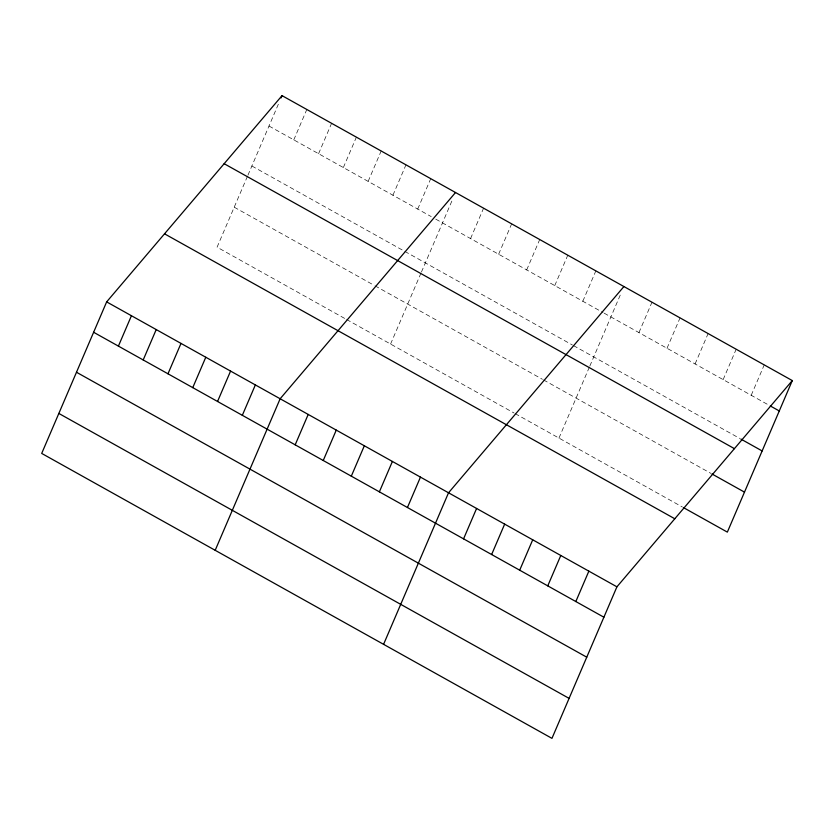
<?xml version="1.0" encoding="UTF-8"?>
<svg xmlns="http://www.w3.org/2000/svg" width="834" height="834" viewBox="0 0 834 834"><rect width="100%" height="100%" fill="white"/><g stroke="black" fill="none" stroke-linecap="round" stroke-linejoin="round"><path stroke-width="0.63" stroke-dasharray="4.17 3.13" d="M247.458 176.297L217.08 247.177L345.516 318.89M247.948 175.161L279.025 102.645M293.797 139.862L306.818 109.473M318.578 153.706L331.598 123.317M343.358 167.54L356.389 137.151M368.148 181.385L381.169 150.996M392.929 195.219L405.96 164.84M417.719 209.063L430.74 178.674M390.573 344.056L420.951 273.177M421.441 272.04L453.018 198.356M470.564 238.576L483.584 208.187M498.628 254.245L511.649 223.856M526.692 269.914L539.713 239.525M554.756 285.593L567.787 255.204M582.82 301.262L595.851 270.873M558.957 438.079L589.336 367.21M589.826 366.063L621.403 292.39M638.948 332.599L651.979 302.221M667.012 348.278L680.044 317.89M695.087 363.947L708.108 333.558M723.151 379.616L736.172 349.227M751.215 395.285L764.236 364.906M269.007 126.028L431.23 216.611M435.744 219.123L603.034 312.541M604.15 313.167L768.051 404.688M251.878 166.008L572.426 345.005M573.542 345.63L739.685 438.403M234.218 207.197L373.913 285.197M375.039 285.833L542.423 379.293M543.539 379.929L710.808 473.326M346.642 319.516L514.057 413.007M515.183 413.633L682.452 507.041"/><path stroke-width="1.25" d="M106.648 301.887L41.7 453.425L551.962 738.361L616.92 586.823L792.3 380.575L282.038 95.639L106.648 301.887L616.92 586.823M118.407 346.11L131.438 315.732M143.198 359.954L156.219 329.566M281.027 97.974L282.038 95.639M167.978 373.799L180.999 343.41M192.758 387.633L205.79 357.244M217.549 401.477L230.57 371.088M242.329 415.311L255.36 384.922M215.193 550.304L280.141 398.767L455.52 192.518M295.184 444.824L308.205 414.435M323.248 460.493L336.269 430.104M351.312 476.172L364.333 445.783M379.376 491.841L392.397 461.452M407.44 507.51L420.461 477.121M383.577 644.338L448.525 492.8L623.915 286.542M463.568 538.858L476.589 508.469M491.633 554.527L504.653 524.138M519.697 570.195L532.717 539.806M547.761 585.864L560.792 555.486M575.825 601.543L588.856 571.154M792.3 380.575L727.352 532.113L683.567 507.666M770.293 405.949L779.279 410.964M740.811 439.028L762.14 450.944M224.158 163.704L734.42 448.64M711.934 473.952L744.491 492.133M164.527 233.822L674.789 518.758M93.627 332.276L603.889 617.212M76.488 372.256L586.761 657.192M58.839 413.445L569.101 698.381"/></g></svg>
